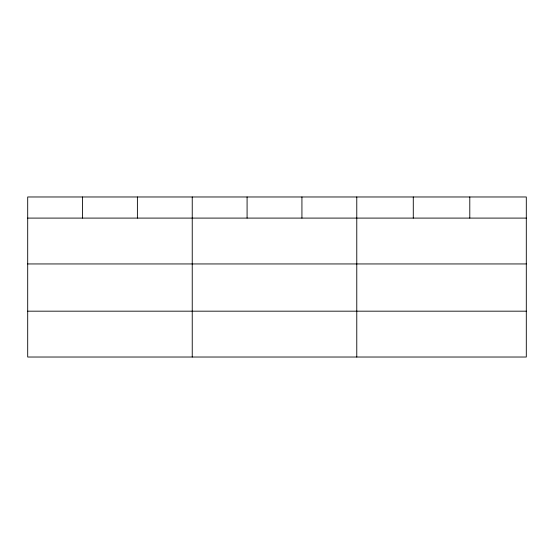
<?xml version="1.0" encoding="UTF-8"?>
<svg xmlns="http://www.w3.org/2000/svg" width="554" height="554" viewBox="0 0 554 554"><rect width="100%" height="100%" fill="white"/><g stroke="black" fill="none" stroke-linecap="round" stroke-linejoin="round"><path stroke-width="0.83" d="M526.3 263.946L526.3 196.975L27.7 196.975L27.7 357.025L526.3 357.025L526.3 263.946L27.7 263.946M27.7 218.096L526.3 218.096M27.7 311.175L526.3 311.175M469.792 196.975L469.792 218.096M413.284 196.975L413.284 218.096M356.776 196.975L356.776 357.025M301.93 196.975L301.93 218.096M247.084 196.975L247.084 218.096M192.238 196.975L192.238 357.025M137.392 196.975L137.392 218.096M82.546 196.975L82.546 218.096"/></g></svg>
